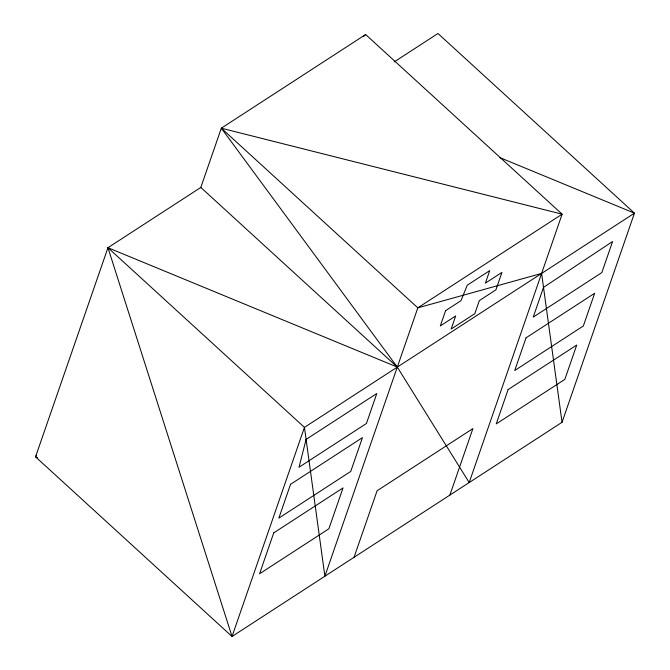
<?xml version="1.0" encoding="UTF-8"?>
<svg xmlns="http://www.w3.org/2000/svg" width="670" height="670" viewBox="0 0 670 670"><rect width="100%" height="100%" fill="white"/><g stroke="black" fill="none" stroke-linecap="round" stroke-linejoin="round"><path stroke-width="1" d="M499.946 157.659L634.457 213.161L304.448 427.376L232.029 636.5L107.954 247.716L304.448 427.376L324.883 576.225L417.82 307.848L562.122 214.182L221.326 128.188L397.302 367.101L469.193 482.559L562.122 214.182L365.636 34.522L221.326 128.188L200.807 187.441L107.954 247.716L35.544 456.84L232.029 636.5L562.046 422.284L634.457 213.161L437.971 33.5L394.169 61.933M354.053 557.289L377.084 490.783L472.903 428.591L449.871 495.096M36.632 455.056L35.544 456.84L37.478 457.635M363.333 36.649L365.636 34.522M107.954 247.716L397.302 367.101L200.807 187.441M221.326 128.188L417.82 307.848L541.603 273.435L562.046 422.284M306.098 439.403L299.004 467.258L366.423 423.49L376.808 393.508L306.098 439.403M273.72 532.893L259.566 573.788L328.878 528.789L343.04 487.902L273.72 532.893M290.554 484.301L278.846 518.103L350.753 471.429L362.453 437.627L290.554 484.301M445.592 310.671L440.307 325.93L455.684 315.955L451.153 329.037L474.804 313.677L479.335 300.596L495.901 289.85L501.939 272.397L485.381 283.15L489.72 270.613L467.25 285.202L460.968 300.688L445.592 310.671M508.128 389.563L496.236 423.909L564.844 379.379L576.736 345.033L508.128 389.563M526.059 337.806L514.728 370.51L583.336 325.98L594.659 293.267L526.059 337.806M543.521 287.371L533.219 317.119L601.827 272.59L612.581 241.51L543.521 287.371"/></g></svg>
